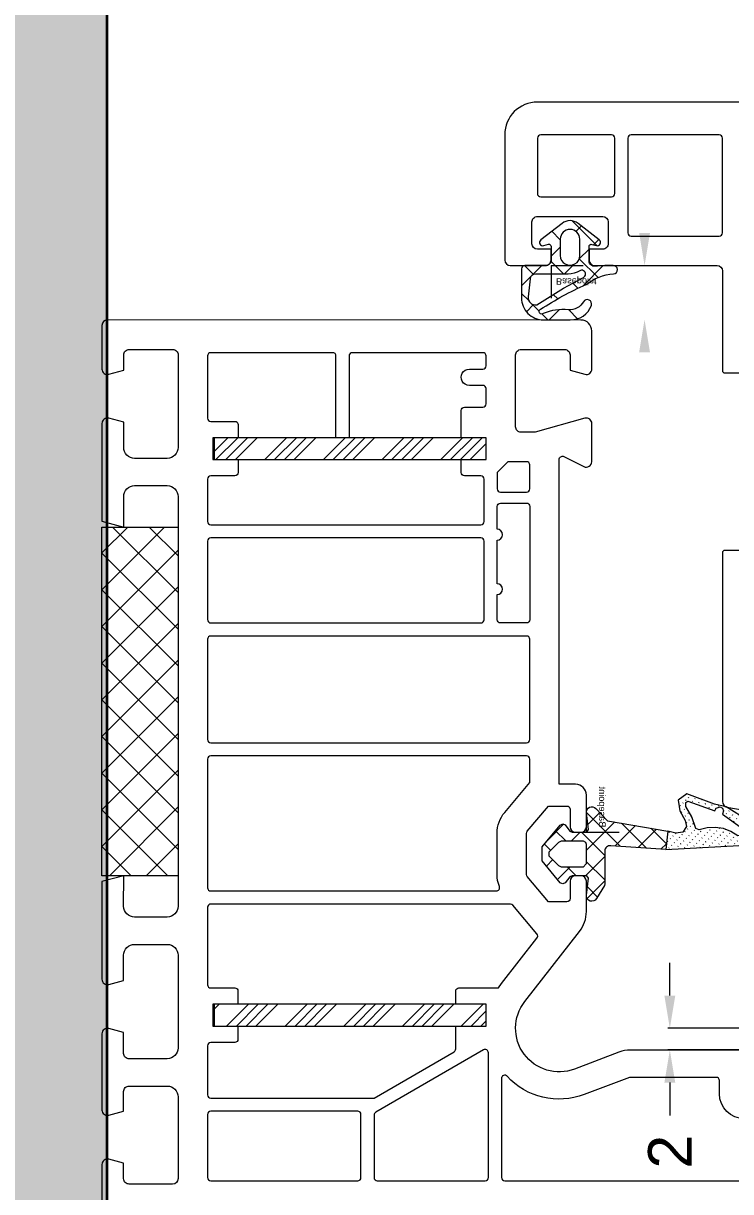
# Model space of a CAD drawing. Header units: feet. Extents: x 600 to 2744, y 411 to 1435.
# Drawn here: x 1044.245 to 1046.755, y 914.937 to 919.079 of the extents above; entities that cross this region are included whole.
import ezdxf

# ---------------------------------------------------------------- set-up
doc = ezdxf.new("R2010")
doc.units = ezdxf.units.FT
doc.layers.add('PQI-A-WALL', color=30, linetype='Continuous', lineweight=50)
doc.layers.add('PQI-A-WIN', color=140, linetype='Continuous', lineweight=13)
doc.styles.get("Standard").update_dxf_attribs({"font": 'arial.ttf'})
doc.dimstyles.new('SCHUECO', dxfattribs={"dimtxt": 4, "dimasz": 3, "dimexe": 0.18, "dimexo": 0.0625, "dimgap": 2, "dimtad": 0, "dimdec": 0, "dimzin": 0, "dimdsep": 46, "dimtxsty": 'Standard', "dimcen": 0.09, "dimadec": 0, "dimazin": 0, "dimtfac": 1, "dimtdec": 0, "dimtofl": 0, "dimtmove": 0, "dimatfit": 3, "dimfxl": 1, "dimtolj": 1, "dimtzin": 0, "dimarcsym": 0})

# ---------------------------------------------------------------- blocks, each defined once
blk = doc.blocks.new('*X39')
for p, q in [((10.30352451880753, 18.73912722821214), (10.76437846124361, 19.19998117064821)), ((11.45845213388517, 17.19998117064824), (13.45845213388514, 19.19998117064821)), ((12.35647813388513, 17.19998117064824), (14.3564781338851, 19.19998117064821)), ((13.2545041338852, 17.19998117064824), (15.25450413388518, 19.19998117064821)), ((14.15253213388516, 17.19998117064824), (16.15253213388513, 19.19998117064821)), ((16.84660580652664, 17.19998117064821), (18.84660580652661, 19.19998117064818)), ((17.74463180652659, 17.19998117064821), (19.74463180652657, 19.19998117064818)), ((18.64265780652667, 17.19998117064821), (20.64265780652664, 19.19998117064818)), ((19.54068580652662, 17.19998117064821), (21.5406858065266, 19.19998117064818)), ((22.23475947916816, 17.19998117064824), (24.23475947916813, 19.19998117064821)), ((23.13278547916812, 17.19998117064824), (25.13278547916809, 19.19998117064821)), ((24.03081147916819, 17.19998117064824), (26.03081147916816, 19.19998117064821)), ((24.92883947916815, 17.19998117064824), (26.92883947916812, 19.19998117064821)), ((27.62291315180963, 17.19998117064824), (29.6229131518096, 19.19998117064824)), ((28.52093915180957, 17.19998117064824), (30.52093915180956, 19.19998117064824)), ((29.41896515180967, 17.19998117064824), (31.41896515180963, 19.19998117064824)), ((30.31699315180961, 17.19998117064824), (32.31699315180958, 19.19998117064824)), ((33.01106682445115, 17.19998117064824), (35.01106682445112, 19.19998117064821)), ((33.90909282445111, 17.19998117064824), (35.30352356513325, 18.59441191133038)), ((34.80711882445118, 17.19998117064824), (35.30352356513322, 17.69638591133028))]:
    blk.add_line(p, q)
blk = doc.blocks.new('*X40')
for p, q in [((10.30352451880756, 69.92659028198557), (11.57693448095653, 71.20000024413456)), ((10.47496048095652, 69.20000024413457), (12.4749604809565, 71.20000024413456)), ((11.3729864809566, 69.20000024413457), (13.37298648095657, 71.20000024413456)), ((12.27101448095655, 69.20000024413457), (14.27101448095652, 71.20000024413456)), ((14.96508815359803, 69.20000024413456), (16.96508815359806, 71.20000024413459)), ((15.86311415359799, 69.20000024413456), (17.86311415359799, 71.20000024413456)), ((16.76114015359806, 69.20000024413456), (18.76114015359809, 71.20000024413459)), ((17.65916815359801, 69.20000024413456), (19.65916815359804, 71.20000024413459)), ((20.35324182623956, 69.20000024413457), (22.35324182623953, 71.20000024413456)), ((21.25126782623951, 69.20000024413457), (23.25126782623948, 71.20000024413456)), ((22.14929382623959, 69.20000024413457), (24.14929382623956, 71.20000024413456)), ((23.04732182623953, 69.20000024413457), (25.04732182623951, 71.20000024413456)), ((25.74139549888105, 69.20000024413456), (27.74139549888105, 71.20000024413459)), ((26.63942149888101, 69.20000024413456), (28.63942149888098, 71.20000024413456)), ((27.53744749888108, 69.20000024413456), (29.53744749888108, 71.20000024413459)), ((28.43547549888103, 69.20000024413456), (30.43547549888103, 71.20000024413459)), ((31.12954917152254, 69.20000024413457), (33.12954917152252, 71.20000024413456)), ((32.0275751715225, 69.20000024413457), (34.02757517152247, 71.20000024413456)), ((32.92560117152258, 69.20000024413457), (34.92560117152255, 71.20000024413456)), ((33.82362917152253, 69.20000024413457), (35.30352356513325, 70.67989463774529))]:
    blk.add_line(p, q)
blk = doc.blocks.new('*X41')
for p, q in [((0.0005383051320713, 57.24967107694791), (5.750851450590445, 62.99998422240628)), ((0.0005383051320713, 60.61726712234884), (2.383255405189508, 62.99998422240625)), ((7.000546003182531, 56.98377885943518), (0.9843406402114354, 62.99998422240628)), ((7.000546003182531, 60.3513749048361), (4.351936685612361, 62.99998422240625)), ((0.0005383051320713, 53.88207503154697), (7.000546003182535, 60.88208272959744)), ((7.000546003182535, 53.61618281403425), (0.0005383051320642, 60.61619051208471)), ((0.0005383051320642, 50.51447898614604), (7.000546003182535, 57.51448668419651)), ((7.000546003182527, 50.2485867686333), (0.0005383051320642, 57.24859446668379)), ((0.0005383051320678, 47.14688294074512), (7.000546003182535, 54.14689063879557)), ((7.000546003182531, 46.88099072323239), (0.0005383051320678, 53.88099842128285)), ((0.0005383051320713, 43.77928689534417), (7.000546003182538, 50.77929459339465)), ((7.000546003182531, 43.51339467783145), (0.0005383051320642, 50.51340237588192)), ((0.0005383051320713, 40.41169084994325), (7.000546003182531, 47.41169854799371)), ((7.000546003182531, 40.14579863243053), (0.0005383051320607, 47.14580633048097)), ((0.0005383051320678, 37.04409480454231), (7.000546003182535, 44.04410250259277)), ((7.000546003182531, 36.77820258702958), (0.0005383051320642, 43.77821028508004)), ((0.0005383051320713, 33.67649875914138), (7.000546003182535, 40.67650645719186)), ((7.000546003182532, 33.41060654162865), (0.0005383051320642, 40.41061423967912)), ((6.043572277004196, 30.99998422240605), (0.0005383051320642, 37.04301819427819)), ((0.6916198137976703, 30.99998422240605), (7.000546003182535, 37.30891041179093)), ((2.675976231603264, 30.99998422240605), (0.0005383051320642, 33.67542214887726)), ((4.059215859198601, 30.99998422240605), (7.000546003182535, 33.94131436638999))]:
    blk.add_line(p, q)
blk = doc.blocks.new('BASEPOINT')
for p, q in [((0.0001424139276124947, -6.579969547004794e-08), (0.0001424139276124947, 2.998156919277449)), ((-7.890404418731123e-08, 0.0005381883725030789), (2.956911949821283, 0.0005381883725030789))]:
    blk.add_line(p, q)
blk.add_text('Basepoint', height=0.6).set_placement((0.4501424139276011, 1.169999934200292))
blk = doc.blocks.new('PRJ_INSERT_105_59361299829', base_point=(370.0591615602781, 296.904111493457))
h = blk.add_hatch()
h.set_pattern_fill('ACAD_ISO07W100', color=256, scale=0.1, angle=45, style=0)
h.set_pattern_definition([(45.00000000000001, (96.33290821566521, -202.4814861769743), (0.3535533905932738, -0.3535533905932737), [0.05, -0.3])])
h.paths.add_polyline_path([(370.2626288746902, 307.2572055504933), (370.3826278046902, 306.9672046304934), (371.4626296346902, 306.5772052504933), (372.4226287246902, 306.0372043304934), (372.7726271946902, 306.0272021904933), (372.9026282646902, 306.2272067704934), (372.0326293346902, 308.7072025004933), (372.2526267346902, 308.8172031104933), (372.3726294846903, 309.1872058604933), (372.2526267346902, 309.3972049404933), (372.0326293346902, 309.5072055504933), (371.7226279546902, 309.4172092104934), (370.4026282646902, 311.2372012804934), (369.8526290246903, 311.4372058604934), (369.7226279546902, 310.8272052504934), (370.1226294846903, 310.1872058604934), (370.3826278046902, 309.4872012804933), (370.4926284146902, 308.7372012804933), (370.4526275046902, 307.9872012804933)], flags=16)
h.paths.add_polyline_path([(370.5926268946902, 306.0872073804933), (370.0526297946902, 305.7572055504933), (369.9726279546902, 305.1272006704933), (370.1626265846902, 304.3872028004934), (368.4726279546902, 304.1872058604933), (368.8226264346902, 310.9472079904934), (369.1726287246902, 311.6572070804933), (370.6226294846903, 312.8972049404934), (370.8026297946902, 312.9672046304934), (371.0326293346902, 312.8872028004933), (371.1226294846903, 312.6472049404934), (370.9926284146902, 312.2372012804934), (371.1126273446902, 311.7972064704933), (372.3826278046902, 309.7572055504933), (372.6426299446903, 308.6872058604933), (373.5926268946902, 306.1372028004934), (372.9926284146902, 305.3472018904934), (372.0026267346902, 305.4772067704934), (371.1226294846903, 305.9672046304934)])
h = blk.add_hatch()
h.set_pattern_fill('ANSI37', color=256, scale=0.5, style=0)
h.set_pattern_definition([(45.00000000000001, (96.33290821566521, -202.4814861769743), (1.122532015133644, -1.122532015133644), []), (315, (96.33290821566521, -202.4814861769743), (-1.122532015133644, -1.122532015133644), [])])
edge = h.paths.add_edge_path()
edge.add_arc((364.2139190631738, 297.402952210202), 0.4999999999999765, 120.8947328406612, 276.9882955879087)
edge.add_line((364.2747523546797, 296.9066666969694), (365.8291620202781, 297.0972018904934))
edge.add_line((365.8291620202781, 297.0972018904934), (366.0591615602781, 296.9372058604933))
edge.add_line((366.0591615602781, 296.9372058604933), (366.0591615602781, 295.5872073804933))
edge.add_line((366.0591615602781, 295.5872073804933), (365.9691614102782, 295.3772044804933))
edge.add_line((365.9691614102782, 295.3772044804933), (365.3991617102781, 294.9572025004933))
edge.add_line((365.3991617102781, 294.9572025004933), (365.3091615602781, 294.7272067704934))
edge.add_line((365.3091615602781, 294.7272067704934), (365.3691610302782, 294.5572047904934))
edge.add_line((365.3691610302782, 294.5572047904934), (365.4191621702781, 294.5072055504933))
edge.add_line((365.4191621702781, 294.5072055504933), (367.4191621702781, 292.8372073804933))
edge.add_line((367.4191621702781, 292.8372073804933), (368.6991609502782, 292.8372073804933))
edge.add_line((368.6991609502782, 292.8372073804933), (370.6991609502782, 294.5072055504933))
edge.add_line((370.6991609502782, 294.5072055504933), (370.8091615602781, 294.7272067704934))
edge.add_line((370.8091615602781, 294.7272067704934), (370.7191614102782, 294.9572025004933))
edge.add_line((370.7191614102782, 294.9572025004933), (370.1491617102781, 295.3772044804933))
edge.add_line((370.1491617102781, 295.3772044804933), (370.0591615602781, 295.5872073804933))
edge.add_line((370.0591615602781, 295.5872073804933), (370.0591615602781, 296.9372058604933))
edge.add_line((370.0591615602781, 296.9372058604933), (370.2891611002781, 297.0972018904934))
edge.add_line((370.2891611002781, 297.0972018904934), (371.8341112121234, 296.9078259892771))
edge.add_arc((371.894944577482, 297.404111493457), 0.5000000000000268, 263.0116958858569, 406.2845243053848)
edge.add_line((372.2404834077912, 297.7655017489269), (371.1091608002781, 298.8472018904934))
edge.add_line((371.1091608002781, 298.8472018904934), (370.1626265846902, 304.3872028004934))
edge.add_line((370.1626265846902, 304.3872028004934), (368.4726279546902, 304.1872058604933))
edge.add_line((368.4726279546902, 304.1872058604933), (368.8197329087203, 299.1406875398265))
edge.add_arc((368.3216274998939, 299.0972018904934), 0.4999999999999836, 270, 364.9893918508951, ccw=False)
edge.add_line((368.3216274998939, 298.5972018904934), (365.3291620202781, 298.5972018904934))
edge.add_line((365.3291620202781, 298.5972018904934), (365.1691621702781, 298.5572086004934))
edge.add_line((365.1691621702781, 298.5572086004934), (363.957187878871, 297.8320082659878))
h.paths.add_polyline_path([(369.2591623202782, 296.5972018904934), (369.1491617102781, 296.8372073804933), (368.9591630902781, 296.8972049404933), (367.1591600302781, 296.8972049404933), (366.8591608002781, 296.5972018904934), (366.8591608002781, 294.6072040204933), (366.9691614102782, 294.3772044804933), (367.8691629302782, 293.4972034104933), (368.2491601902781, 293.4972034104933), (369.1491617102781, 294.3772044804933), (369.2591623202782, 294.6072040204933)], flags=16)
for points in [[(370.5926268946902, 306.0872073804933), (370.0526297946902, 305.7572055504933), (369.9726279546902, 305.1272006704933), (370.1626265846902, 304.3872028004934), (368.4726279546902, 304.1872058604933), (368.8226264346902, 310.9472079904934), (369.1726287246902, 311.6572070804933), (370.6226294846903, 312.8972049404934), (370.8026297946902, 312.9672046304934), (371.0326293346902, 312.8872028004933), (371.1226294846903, 312.6472049404934), (370.9926284146902, 312.2372012804934), (371.1126273446902, 311.7972064704933), (372.3826278046902, 309.7572055504933), (372.6426299446903, 308.6872058604933), (373.5926268946902, 306.1372028004934), (372.9926284146902, 305.3472018904934), (372.0026267346902, 305.4772067704934), (371.1226294846903, 305.9672046304934)], [(370.2626288746902, 307.2572055504933), (370.3826278046902, 306.9672046304934), (371.4626296346902, 306.5772052504933), (372.4226287246902, 306.0372043304934), (372.7726271946902, 306.0272021904933), (372.9026282646902, 306.2272067704934), (372.0326293346902, 308.7072025004933), (372.2526267346902, 308.8172031104933), (372.3726294846903, 309.1872058604933), (372.2526267346902, 309.3972049404933), (372.0326293346902, 309.5072055504933), (371.7226279546902, 309.4172092104934), (370.4026282646902, 311.2372012804934), (369.8526290246903, 311.4372058604934), (369.7226279546902, 310.8272052504934), (370.1226294846903, 310.1872058604934), (370.3826278046902, 309.4872012804933), (370.4926284146902, 308.7372012804933), (370.4526275046902, 307.9872012804933)], [(369.2591623202782, 296.5972018904934), (369.1491617102781, 296.8372073804933), (368.9591630902781, 296.8972049404933), (367.1591600302781, 296.8972049404933), (366.8591608002781, 296.5972018904934), (366.8591608002781, 294.6072040204933), (366.9691614102782, 294.3772044804933), (367.8691629302782, 293.4972034104933), (368.2491601902781, 293.4972034104933), (369.1491617102781, 294.3772044804933), (369.2591623202782, 294.6072040204933)]]:
    blk.add_lwpolyline(points, close=True)
blk.add_lwpolyline([(363.957187878871, 297.8320082659878, 0.8104602076721642), (364.2747523546797, 296.9066666969694), (365.8291620202781, 297.0972018904934), (366.0591615602781, 296.9372058604933), (366.0591615602781, 295.5872073804933), (365.9691614102782, 295.3772044804933), (365.3991617102781, 294.9572025004933), (365.3091615602781, 294.7272067704934), (365.3691610302782, 294.5572047904934), (365.4191621702781, 294.5072055504933), (367.4191621702781, 292.8372073804933), (368.6991609502782, 292.8372073804933), (370.6991609502782, 294.5072055504933), (370.8091615602781, 294.7272067704934), (370.7191614102782, 294.9572025004933), (370.1491617102781, 295.3772044804933), (370.0591615602781, 295.5872073804933), (370.0591615602781, 296.9372058604933), (370.2891611002781, 297.0972018904934), (371.8341112121234, 296.9078259892771, 0.7217059250208615), (372.2404834077912, 297.7655017489269), (371.1091608002781, 298.8472018904934), (370.1626265846902, 304.3872028004934), (368.4726279546902, 304.1872058604933), (368.8197329087203, 299.1406875398265, -0.4399552836846325), (368.3216274998939, 298.5972018904934), (365.3291620202781, 298.5972018904934), (365.1691621702781, 298.5572086004934)], format="xyb", close=True)
blk.add_blockref('BASEPOINT', (370.0591615602781, 296.904111493457))
blk = doc.blocks.new('244234EZ')
h = blk.add_hatch()
h.set_pattern_fill('NETZ', color=256, angle=45, style=0)
h.set_pattern_definition([(45, (0.01020141601271446, -1.498066991095954), (-0.7071067811865475, 0.7071067811865476), []), (135, (0.01020141601271446, -1.498066991095954), (-0.7071067811865476, -0.7071067811865475), [])])
h.paths.add_polyline_path([(4.008078502913222, 0.7015572627653923, -0.04835307895780901), (4.303823118820566, 3.532424224166834, 0.3319211071679742), (3.845955810543963, 4.662804514641349, 0.1614346972429617), (2.779686889645509, 5.001498133415765), (-0.6049478013112477, 5.001498133415764, 0.8315432364911673), (-0.8560341563469525, 3.648078988526671), (0.43162628173537, 3.153275400871819, -1.190626430510797), (0.5034884964394981, 2.88506940612011), (-0.4655004301875263, 2.625441762988365, 0.1296938749465605), (-0.5983473197203235, 2.549425338780542), (-1.20320037842088, 1.95383349108178, -0.6014879446624487), (-2.236571083833349, 1.864532395719669, 0.254498919795523), (-2.488499425651867, 2.001640413975412), (-3.957449179689695, 2.001624018348985, 0.1989094666118807), (-4.169577865607145, 1.913756052723637), (-4.994269180354968, 1.089064737975818, 0.1989123673796596), (-5.082137145999006, 0.8769327036198491), (-5.082137145999006, 0.7015447420383105)])
h.paths.add_polyline_path([(-0.1904933190871827, 1.719282615234464, -0.9176289392039193), (-0.19180589099426, 1.958971851091358), (1.570990037036942, 2.431272729874328, 0.7332383087249621), (1.612600442385188, 3.38408464420482), (-0.3194380188017371, 4.087288767571037, -1), (-0.2680883789091605, 4.378243357414789), (2.713463470503889, 4.377261227260397, -0.1340649279655961), (2.967535276667598, 4.307800217017941), (3.436031043195062, 4.031149930478546, -0.3557455022548623), (3.622162780758802, 3.527220637077858), (3.116654357907226, 2.175391108269227, -0.3353238355422854), (2.094986877438471, 1.535178095573969)], flags=16)
h = blk.add_hatch()
h.set_pattern_fill('NETZ', color=256, scale=2, angle=45, style=0)
h.set_pattern_definition([(45, (0.01020141601271446, -1.498066991095954), (-1.414213562373095, 1.414213562373095), []), (135, (0.01020141601271446, -1.498066991095954), (-1.414213562373095, -1.414213562373095), [])])
h.paths.add_polyline_path([(-5.082137145999006, 0.7015447420383105), (-5.082137145999004, 0.3112281275693158, 0.414213562373093), (-4.782330741885235, 0.01142172345554715), (-4.522599543124663, 0.01142172345554759), (-4.093796888527556, 0.2589747010733834, -0.1656801520669596), (-3.90396698270975, 0.296506003881801), (-3.740147452957411, 0.2745578532527244, -0.3757213696858283), (-3.479984788897567, -0.02278536033250367), (-3.479984788897565, -1.479957190332012, -0.2775501483931132), (-3.586238477402083, -1.65662532294509), (-4.07801553195808, -1.917579487461596, 0.5282092505925277), (-4.132923528191617, -2.410109730864405), (-2.393213548663183, -3.887433140998303, 0.3639584187452207), (-1.107596206292547, -3.887404740529248), (0.6502478399991928, -2.41239478329808, 0.5319777725554488), (0.5980307430605157, -1.917579487461598), (0.1062536885045181, -1.656625322945092, -0.2775501483931129), (-2.498001805406602e-16, -1.479957190332014), (-2.220446049250313e-16, 2.220446049250313e-16, -0.4537526242641983), (0.3398076201840398, 0.2973471933200025), (0.6100213742227064, 0.2611720864721001), (1.042437829558313, 0.01149901148442223), (3.710274358402263, 0.01134541035774284, 0.4227629273518383), (4.010165112804111, 0.3200571767091462, -0.006466251622778426), (4.008078502913222, 0.7015572627653923)])
h.paths.add_polyline_path([(-0.6398458862333795, -0.1163721789262142), (-0.6398458862333791, -2.328241489778694, -0.2217106168363308), (-0.7470235825400097, -2.558066551942032), (-1.418484304433663, -3.121419399609839, -0.3639357920318566), (-2.061189157707833, -3.121419399423907), (-2.732619361801749, -2.558092156067455, -0.2217106168363313), (-2.839797058108379, -2.328267093904119), (-2.839797058108379, -0.1161427283123513, -0.4142135610069876), (-2.539780287082981, 0.1838740413137141), (-0.9400615657120271, 0.1838740413137134, -0.4144359924756376)], flags=16)
blk.add_line((4.008078502913222, 0.7015572627653923), (-5.082137145999006, 0.7015447420383105))
for points in [[(0.5980307430605163, -1.917579487461598), (0.106253688504518, -1.656625322945092, -0.2775501483931128), (-2.532696274926138e-16, -1.479957190332014), (-2.237793284010081e-16, 0, -0.4537526242641983), (0.3398076201840396, 0.2973471933200025), (0.6100213742227064, 0.2611720864720999), (1.042437829558313, 0.01149901148442201), (3.710274358402264, 0.01134541035774284, 0.4227629273518251), (4.010165112804111, 0.320057176709134, -0.05483647592727152), (4.303823118820558, 3.532424224166802, 0.3319211071679828), (3.845955810543964, 4.662804514641348, 0.1614346972429613), (2.779686889645514, 5.001498133415765), (-0.6049490356474414, 5.001498133415764, 0.8315411525140167), (-0.8560362243681455, 3.648079783196039), (0.4316262817353702, 3.153275400871819, -1.190626430510805), (0.503488496439497, 2.88506940612011), (-0.4655004301875271, 2.625441762988365, 0.1296938749465612), (-0.5983473197203246, 2.549425338780541), (-1.20320037842088, 1.95383349108178, -0.6014879446624485), (-2.236571083833349, 1.864532395719669, 0.2544989197955225), (-2.488499425651866, 2.001640413975412), (-3.957449179689696, 2.001624018348985, 0.198909466611881), (-4.169577865607146, 1.913756052723636), (-4.99426918035497, 1.089064737975816, 0.1989123673796582), (-5.082137145999006, 0.8769327036198482), (-5.082137145999004, 0.3112281275693167, 0.4142135623730955), (-4.782330741885233, 0.01142172345554715), (-4.522599543124662, 0.01142172345554737), (-4.093796888527556, 0.2589747010733832, -0.1656801520669623), (-3.903966982709747, 0.2965060038818006), (-3.740147452957409, 0.2745578532527242, -0.375721369685827), (-3.479984788897567, -0.02278536033250411), (-3.479984788897565, -1.479957190332013, -0.2775501483931143), (-3.586238477402084, -1.65662532294509), (-4.078015531958083, -1.917579487461597, 0.5319777725554453), (-4.130232628896758, -2.412394783298078), (-2.393213548663189, -3.887433140998297, 0.363945910752088), (-1.107630052569438, -3.887433140998297), (0.6502478399991929, -2.41239478329808, 0.5319777725554476)], [(-0.2680883789091604, 4.378243357414789, 0.9999999999999986), (-0.3194380188017389, 4.087288767571038), (1.612600442385188, 3.38408464420482, -0.7332383087249624), (1.570990037036942, 2.431272729874328), (-0.191805890994261, 1.958971851091358, 0.9176289392038998), (-0.1904933190871827, 1.719282615234464), (2.094986877438495, 1.535178095573968, 0.3353238355422945), (3.116654357907246, 2.17539110826928), (3.622162780758808, 3.527220637077873, 0.3557455022548545), (3.436031043195058, 4.031149930478548), (2.96753527666759, 4.307800217017945, 0.1340649279655952), (2.713463470503881, 4.377261227260397)], [(-2.73261936180175, -2.558092156067455), (-2.061202087405254, -3.121408551459724, 0.3639549067525167), (-1.41847137451463, -3.121408551459724), (-0.7470235825400102, -2.558066551942032, 0.2217106168363309), (-0.6398458862333791, -2.328241489778695), (-0.6398458862333795, -0.1161137516550361, 0.4139911672486105), (-0.939864196780254, 0.1838740413137134), (-2.53980926513963, 0.1838740413137141, 0.4141569862246464), (-2.839797058108379, -0.1161137516550361), (-2.839797058108379, -2.328267093904119, 0.2217106168363308)]]:
    blk.add_lwpolyline(points, format="xyb", close=True)
blk.add_blockref('BASEPOINT', (8.881784197001252e-15, -8.881784197001252e-16))
blk = doc.blocks.new('*D14')
at = {"transparency": 16777216}
for p, q in [((-11.58361628611124, 5.001624018348987), (-11.58361628611124, 8.001624018348986)), ((-4.019949179689696, 2.001624018348985), (-11.76361628611124, 2.001624018348987)), ((-4.844830741885233, 0.01142172345554717), (-11.76361628611124, 0.01142172345554913)), ((-11.58361628611124, -2.988578276544451), (-11.58361628611124, -5.98857827654445))]:
    blk.add_line(p, q, dxfattribs=at)
for p in [(-3.957449179689696, 2.001624018348985), (-11.58361628611124, 0.01142172345554908), (-4.782330741885233, 0.01142172345554715)]:
    blk.add_point(p, dxfattribs=at)
for points in [[(-12.08361628611124, 5.001624018348987), (-11.08361628611124, 5.001624018348987), (-11.58361628611124, 2.001624018348987)], [(-12.08361628611124, -2.988578276544451), (-11.08361628611124, -2.988578276544451), (-11.58361628611124, 0.01142172345554908)]]:
    blk.add_solid(points, dxfattribs=at)
at = {"transparency": 16777216, "insert": (-11.58361628611124, -9.321911609877786), "char_height": 4, "attachment_point": 5, "rotation": 90}
blk.add_mtext('\\A1;2', dxfattribs=at)
blk = doc.blocks.new('*D15')
at = {"transparency": 16777216}
for p, q in [((12.66941239682228, 8.001498133415762), (12.66941239682228, 11.00149813341576)), ((2.842186889645469, 5.001498133415764), (12.84941239682228, 5.001498133415762)), ((3.772774358402264, 0.01134541035774282), (12.84941239682228, 0.01134541035774025)), ((12.66941239682228, -2.988654589642259), (12.66941239682228, -5.988654589642259))]:
    blk.add_line(p, q, dxfattribs=at)
for p in [(2.779686889645469, 5.001498133415764), (3.710274358402264, 0.01134541035774284), (12.66941239682228, 0.0113454103577403)]:
    blk.add_point(p, dxfattribs=at)
for points in [[(12.16941239682228, 8.001498133415762), (13.16941239682228, 8.001498133415762), (12.66941239682228, 5.001498133415762)], [(12.16941239682228, -2.988654589642259), (13.16941239682228, -2.98865458964226), (12.66941239682228, 0.0113454103577403)]]:
    blk.add_solid(points, dxfattribs=at)
at = {"transparency": 16777216, "insert": (12.66941239682228, -9.32198792297559), "char_height": 4, "attachment_point": 5, "rotation": 90}
blk.add_mtext('\\A1;5', dxfattribs=at)
blk = doc.blocks.new('*D17')
at = {"transparency": 16777216}
for p, q in [((101.6754354539699, 53.10518413807917), (101.6754354539699, 56.10518413807917)), ((95.17517284629906, 50.10518413807917), (101.8554354539699, 50.10518413807917)), ((99.8524201691362, 45.1374787787651), (101.8554354539699, 45.1374787787651)), ((101.6754354539699, 42.1374787787651), (101.6754354539699, 39.1374787787651))]:
    blk.add_line(p, q, dxfattribs=at)
for p in [(95.11267284629906, 50.10518413807917), (101.6754354539699, 50.10518413807917), (99.7899201691362, 45.1374787787651)]:
    blk.add_point(p, dxfattribs=at)
for points in [[(101.1754354539699, 53.10518413807917), (102.1754354539699, 53.10518413807917), (101.6754354539699, 50.10518413807917)], [(101.1754354539699, 42.1374787787651), (102.1754354539699, 42.1374787787651), (101.6754354539699, 45.1374787787651)]]:
    blk.add_solid(points, dxfattribs=at)
at = {"transparency": 16777216, "insert": (101.6754354539699, 58.77185080474585), "char_height": 2, "attachment_point": 5, "rotation": 90}
blk.add_mtext('\\A1;5', dxfattribs=at)
blk = doc.blocks.new('PRJ_INSERT_104_59361299833', base_point=(8.881784197001252e-15, -8.881784197001252e-16))
blk.add_blockref('244234EZ', (0, 0))
for base, p1, p2, picture, middle in [((12.66941239682228, 0.0113454103577403), (2.779686889645469, 5.001498133415764), (3.710274358402264, 0.01134541035774284), '*D15', (12.66941239682228, -9.32198792297559)), ((-11.58361628611124, 0.01142172345554908), (-3.957449179689696, 2.001624018348985), (-4.782330741885233, 0.01142172345554715), '*D14', (-11.58361628611124, -9.321911609877786))]:
    dim = blk.add_linear_dim(base=base, p1=p1, p2=p2, angle=90, dimstyle='SCHUECO')
    dim.commit()
    dim.dimension.update_dxf_attribs({"geometry": picture, "text_midpoint": middle})
blk = doc.blocks.new('PRJ_INSERT_103_59361299855', base_point=(93.09175947517126, 45.13613779578571))
h = blk.add_hatch()
h.set_pattern_fill('NETZ', color=256, scale=2, angle=45, style=0)
h.set_pattern_definition([(135, (93.08175947517125, 43.61418591525233), (1.414213562373095, 1.414213562373095), []), (45.00000000000001, (93.08175947517125, 43.61418591525233), (1.414213562373095, -1.414213562373095), [])])
edge = h.paths.add_edge_path()
edge.add_arc((96.77175947517125, 43.38587658549508), 0.2000000000000028, 180.000000000002, 285.0000019295155)
edge.add_line((96.82352329069754, 43.19269142198048), (97.25386843934203, 43.30800207255939))
edge.add_arc((97.3315133211453, 43.01822739111446), 0.2999968227777602, -52.16785566725042, 104.9999981410138, ccw=False)
edge.add_line((97.51551644842996, 42.78128659085793), (95.57004920008067, 41.27047850614416))
edge.add_arc((94.8317734016949, 42.22115599779926), 1.203677219034148, 232.2325292912112, 307.83214861302235, ccw=False)
edge.add_line((94.09457123851244, 41.26964571502724), (92.14783110374047, 42.77792282673801))
edge.add_arc((92.33156664494926, 43.01507115096121), 0.2999967946248068, 75.00000260703348, 232.23252942474682, ccw=False)
edge.add_line((92.40921151568274, 43.30484580622618), (92.83999565964504, 43.18941752719068))
edge.add_arc((92.89175947517126, 43.38260269070529), 0.1999999999999995, 254.9999980705052, 360)
edge.add_line((93.09175947517126, 43.38260269070529), (93.09175947517126, 44.6374787787651))
edge.add_arc((92.59175947517126, 44.6374787787651), 0.5, 0, 90)
edge.add_line((92.59175947517126, 45.1374787787651), (90.67509230374839, 45.1374787787651))
edge.add_arc((90.67509230374839, 45.43747877876511), 0.3000000000000114, 180.0626935586477, 270, ccw=False)
edge.add_line((90.37509248334236, 45.43715051612516), (90.37216594885064, 48.11171568158161))
edge.add_arc((92.37232010137694, 48.11354436159928), 2.000154988479351, 90.0092238829954, 180.052383771404, ccw=False)
edge.add_line((92.371998102171, 50.11369932415977), (94.84659984777645, 50.11369932415976))
edge.add_arc((94.91607997703656, 48.12350345785251), 1.991408314391722, 19.766012035192716, 91.99945247194978, ccw=False)
edge.add_arc((96.412993297906, 48.66376018914963), 0.3999929910101586, -149.67688034763017, 19.45089272254171, ccw=False)
edge.add_arc((94.77315991892199, 47.70487118152124), 1.499617930004429, 30.31520107230063, 93.42947711197583)
edge.add_arc((94.16370361469352, 53.69197274753278), 4.52015027590489, 246.4823667588764, 276.6027570776597, ccw=False)
edge.add_arc((92.22934864755675, 49.3552233094328), 0.2322944478963791, 55.76875376987268, 243.1668750414375)
edge.add_arc((108.3973901569434, 74.12764261078864), 29.81262625583647, 236.9179750980363, 246.0519946565889)
edge.add_arc((99.17480532190129, 50.54491495581262), 4.659091605521037, 231.8412851438167, 265.7986037213013)
edge.add_arc((98.8055596810595, 45.51842312865142), 0.3809443498863254, -90, 85.7986037213019, ccw=False)
edge.add_line((98.8055596810595, 45.13747877876509), (98.03945080570902, 45.13747877876509))
edge.add_arc((98.96297117533568, 63.75907186026259), 18.64447957884561, 264.33071728625805, 267.16079599675686, ccw=False)
edge.add_arc((97.07175947517125, 44.70823417133148), 0.5000000000000088, 84.33071728625671, 179.9999999999992)
edge.add_line((96.57175947517125, 44.70823417133149), (96.57175947517125, 43.38587658549507))
edge = h.paths.add_edge_path(flags=16)
edge.add_arc((94.83175947517125, 44.21543459327921), 0.8999999999999773, 0, 180, ccw=False)
edge.add_line((95.73175947517123, 44.21543459327921), (95.73175947517123, 42.71689257772726))
edge.add_arc((94.83175947517125, 42.71689257772726), 0.8999999999999773, -180, 0, ccw=False)
edge.add_line((93.93175947517128, 42.71689257772726), (93.93175947517128, 44.21543459327921))
edge = h.paths.add_edge_path(flags=16)
edge.add_line((94.2201044864483, 47.19826353314413), (96.05439403722954, 46.22859800580039))
edge.add_arc((95.90162032305382, 45.91370628057193), 0.3499951519098565, -121.77616109016992, 64.11906923552851, ccw=False)
edge.add_arc((94.66328266683387, 43.91303443117008), 2.002911161762198, 58.24765455453224, 89.9760473404002)
edge.add_line((94.66411998937798, 45.91594541790977), (91.65344415577628, 45.91591661471215))
edge.add_arc((91.653439372266, 46.41591661468926), 0.4999999999999954, 186.2818715188933, 270.00054814990034, ccw=False)
edge.add_line((91.15644155935468, 46.36120670734741), (90.9764292545147, 47.99648130658164))
edge.add_arc((91.65849702869959, 48.06605929631473), 0.6856074279329417, 78.55761637273463, 185.8246158643593, ccw=False)
edge.add_line((91.79450949353532, 48.73804006586558), (94.2201044864483, 47.19826353314413))
for points in [[(96.57175947517125, 43.38587658549507, 0.4931454364978535), (96.82352329069754, 43.19269142198048), (97.25386843934203, 43.30800207255939, -0.8182563119999993), (97.51551644842996, 42.78128659085793), (95.57004920008067, 41.27047850614416, -0.3423746699999996), (94.09457123851244, 41.26964571502724), (92.14783110374047, 42.77792282673801, -0.8187275480000128), (92.40921151568274, 43.30484580622618), (92.83999565964504, 43.18941752719068, 0.4931454364977577), (93.09175947517126, 43.38260269070529), (93.09175947517126, 44.6374787787651, 0.4142135623730951), (92.59175947517126, 45.1374787787651), (90.67509230374839, 45.1374787787651, -0.4138931122736059), (90.37509248334236, 45.43715051612516), (90.37216594885064, 48.11171568158161, -0.4144342108231597), (92.371998102171, 50.11369932415977), (94.84659984777645, 50.11369932415976, -0.326046179430916), (96.79015758703423, 48.79695738080039, -0.9093540687874182), (96.06772258947562, 48.46181333783163, 0.282567528062956), (94.68345287512017, 49.20180357220664, -0.1321869411913661), (92.36002225202456, 49.54727830056522, 1.066738308784841), (92.12449244264275, 49.14794116641387, 0.03987579388845044), (96.29622295568663, 46.88146055462859, 0.1492606141853157), (98.83346861699634, 45.89834376379143, -0.9639919681438134), (98.8055596810595, 45.13747877876509), (98.03945080570902, 45.13747877876509, -0.01234917559832588), (97.12115260942637, 45.20578850835254, 0.4435007188284667), (96.57175947517125, 44.70823417133149)], [(94.2201044864483, 47.19826353314413), (96.05439403722954, 46.22859800580039, -1.052815809151286), (95.71731212804985, 45.61617124798789, 0.1393325173808946), (94.66411998937798, 45.91594541790977), (91.65344415577628, 45.91591661471215, -0.3824563180869147), (91.15644155935468, 46.36120670734741), (90.9764292545147, 47.99648130658164, -0.5055033371080669), (91.79450949353532, 48.73804006586558)], [(93.93175947517128, 44.21543459327921, -0.9999999999999999), (95.73175947517123, 44.21543459327921), (95.73175947517123, 42.71689257772726, -0.9999999999999999), (93.93175947517128, 42.71689257772726)]]:
    blk.add_lwpolyline(points, format="xyb", close=True)
blk.add_blockref('BASEPOINT', (93.09175947517126, 45.13613779578571))
dim = blk.add_linear_dim(base=(101.6754354539699, 50.10518413807917), p1=(99.7899201691362, 45.1374787787651), p2=(95.11267284629906, 50.10518413807917), angle=90, dimstyle='SCHUECO')
dim.commit()
dim.dimension.update_dxf_attribs({"geometry": '*D17', "text_midpoint": (101.6754354539699, 58.77185080474585)})
blk = doc.blocks.new('w2')
at = {"ltscale": 1000}
for points in [[(-59.25045058211981, 31.99998422237695), (-48.05097064175789, 31.99998422237695, 0.0909918661098243), (-46.98582403879846, 32.19544056012819), (-42.92061659773753, 33.73937892910908, -0.7590235082492592), (-38.34835860213207, 27.5373535155959), (-43.36447804610361, 21.11704777664272, 0.1673432765406308), (-44.00045058211253, 19.27005721103342), (-44.00045058211253, 16.4999999999709, 0.4140987294296713), (-43.50045058211253, 15.9999999999709), (-43.00000571640703, 15.99999999998545, 0.4139528741333943), (-42.50045058211253, 16.49955513425812), (-42.50045058211253, 18.09971105748264, -0.4144419221043469), (-42.20021355504286, 18.39999389645527), (-40.51425215681957, 18.39999389645527), (-38.57064821848326, 16.08377839169407, -0.1763314452657124), (-38.50045821151434, 15.89093812849023), (-38.50045821151434, 12.10904661264794, -0.1763314452657102), (-38.57064821847598, 11.91620634947321), (-40.51425215681957, 9.599990844697459), (-42.20020078902598, 9.599990844697459, -0.4144543774464679), (-42.50045058211253, 9.900286451374996), (-42.50045058211253, 11.50037646373676, 0.413992969318863), (-43.00007411863044, 11.99999999998545), (-43.50045058211253, 11.9999999999709, 0.414058560064608), (-44.00045058211253, 11.4999999999709), (-44.00045058211253, 8.59999084471201, 0.414090169728204), (-43.00045058211253, 7.599990844697459), (-41.50045821150707, 7.599990844697459), (-41.50045821150707, -22.20001602175762, -0.5569246676198715), (-41.93392226180003, -22.46867752078106), (-43.77779433211253, -21.55226516726543, 0.5565333513158325), (-44.50045058211253, -22.00001907352998), (-44.50045058211253, -25.50001907350088, 0.4967238353697922), (-43.86519667586253, -25.98141860964824), (-39.30038496931957, -24.70001602175762), (-38.00045821150707, -24.70001602175762, -0.4144311064166663), (-37.50045821151434, -25.20001602175762), (-37.50045821151434, -31.80003738406231, -0.4144356774355191), (-38.00045821151434, -32.30003738406231), (-42.00018857861869, -32.30003738406231, -0.4143670086506019), (-42.50045058211981, -31.79977538055391), (-42.50045058211253, -30.38431167603994), (-43.87093398055003, -30.0170631409128, 0.492997614384345), (-44.50045058211253, -30.50001907351543), (-44.50045058211253, -34.00001907351543, 0.4141126337407329), (-43.50045058211253, -35.00001577762305), (7.03751138644293e-05, -35.00001577762305, 0.4139096780676014), (0.4995485328690847, -34.50053431848937), (0.4995485328690847, -30.49970577355998, 0.4929517129257544), (-0.1295494031219278, -30.01698366690835), (-1.500451535786851, -30.38431167605449), (-1.500451535786851, -31.80003738406231, -0.4144356774355186), (-2.000451535786851, -32.30003738406231), (-6.000197161745746, -32.30003738406231, -0.414367008579155), (-6.500459165181383, -31.79977538064122), (-6.500459165181383, -23.30044352146797, -0.4143369659042498), (-5.500037768986658, -22.30002212527324), (-2.500451535786851, -22.30002212525869, -0.4143049578969909), (-1.500451535786851, -23.30002212527324), (-1.500451535786851, -25.61574172976543), (-0.1295625565617229, -25.98306621451047, 0.4929506967190845), (0.4995485328545328, -25.50034926678927), (0.4995485328690847, -16.53590393069317), (-1.500451535786851, -16.0000000000291), (-1.500451535786851, -18.8000221252878, -0.4143049578969411), (-2.500451535786851, -19.80002212527324), (-5.50003776972153, -19.80002212527324, -0.4143369654716943), (-6.500459165181383, -18.79960072980612), (-6.500459165181383, 18.79952568646695, -0.4143533526990125), (-5.499981800887326, 19.80000305171416), (-2.500451535786851, 19.80000305171416, -0.4142885970736059), (-1.500451535786851, 18.80000305174326), (-1.500451535786851, 15.9999999999709), (0.4995485328690847, 16.53588867183134), (0.4995485328690847, 25.50031329997, 0.4929517128660395), (-0.129549403078272, 25.98303540659253), (-1.500451535786851, 25.61570739743183), (-1.500451535786851, 23.30000305172871, -0.4143120868180035), (-2.500451535786851, 22.30000305172871), (-5.500062230756157, 22.30000305172871, -0.4143298034918506), (-6.500459165181383, 23.30039998672146), (-6.500459165181383, 31.79956544344896, -0.4143369658318687), (-5.500037768841139, 32.79998683926533), (-2.000451535786851, 32.79998683926533, -0.4144742986754296), (-1.500451535794127, 32.29998683926533), (-1.500451535786851, 30.38429260250996), (-0.1295854908967158, 30.01695900123741, 0.4929654584300433), (0.4995485328690847, 30.49968316455488), (0.4995485328690847, 37.50031398046121, 0.4929506969181903), (-0.1295625565544469, 37.98303092850256), (-1.500451535786851, 37.61570644375752), (-1.500451535786851, 35.79998683926533, -0.414434189985133), (-2.000451535786851, 35.29998683926533), (-5.500037768797483, 35.29998683926533, -0.4143369660113899), (-6.500459165181383, 36.30040823564923), (-6.500459165181383, 43.79998731610249, -0.414098729429669), (-6.000459165181383, 44.29998731610249), (-2.000451535786851, 44.29998731610249, -0.4144742986754274), (-1.500451535786851, 43.79998731610249), (-1.500451535786851, 42.38427686689829), (-0.1295570499933092, 42.01695090667636, 0.4929566355553249), (0.4995485328690847, 42.49967888076208), (0.4995485328690847, 46.50043561839266, 0.4139490408238861)], [(-95.50044429033005, -55.00001577762305), (-39.50045001237595, -55.00001577762305, 0.4141800440952208), (-36.50045001237595, -52.00001482393418), (-36.50045001237595, -40.50001482394873, 0.4141000780213171), (-37.00045001237595, -40.00001577762305), (-40.25045001237595, -40.00001577762305, 0.4142262546462484), (-40.75045001237595, -40.50001482396328), (-40.75045001237595, -41.50001482393418), (-39.50045001237595, -41.50001482394873, -0.4140987294296731), (-39.00045001238323, -42.00001482394873), (-39.00045001237595, -43.999776063647, -0.4143533987650225), (-39.50068877316517, -44.50001482394873), (-45.50045001238323, -44.50001482394873, -0.4142005543965916), (-46.00045001237595, -44.00001482394873), (-46.00045001237595, -42.00001482394873, -0.4142249059344036), (-45.50045001237595, -41.50001482394873), (-44.25045001237595, -41.50001482393418), (-44.25045001238323, -40.50001482396328, 0.4140987294296983), (-44.75045001237595, -40.00001482394873), (-56.00045382707322, -40.00001482394873, -0.4141852284235096), (-56.50045382707322, -39.50001482393418), (-56.50045382708049, -30.35000566866074, 0.4141729218234941), (-56.70052706926072, -30.15000872043311), (-58.50010504277452, -30.15000872043311, -0.4148355601868188)], [(-58.50010504276725, -13.85000566867529), (-56.70052706926799, -13.85000566867529, 0.4142649428828891), (-56.50045382707322, -13.65000872043311), (-56.50045382707322, 9.19879193874658, 0.3637908684517543), (-56.91366183488572, 9.691193061793456), (-61.50045382707322, 10.49998517606582)]]:
    blk.add_lwpolyline(points, format="xyb", dxfattribs=at)
for points in [[(-62.46712538680731, 38.29998683926533), (-58.52791640242503, 38.29998683926533, -0.4141832879205136), (-56.22786757430003, 35.99998378749297), (-56.22786757430003, 34.79998683927988, 0.4143884253417623), (-55.92794081648753, 34.49998378749297), (-47.95919081648753, 34.49998378750752), (-43.80818983992503, 36.07649135586689, -0.3063415867877205), (-36.72091719588207, 34.40534877774189, 0.6831059618960073), (-36.20040938338207, 34.60867214198515), (-36.20040938338207, 43.69999647139048, 0.4142593434475034), (-36.50045821151434, 43.99998426434468), (-61.10054823836253, 43.99998426434468, 0.3394569931497191), (-61.39034316023753, 43.77763319012593), (-62.75692030867503, 38.67764186857676, 0.492823379006765)], [(-24.80038496931957, 43.99998426434468), (-34.70040938338207, 43.99998426434468, 0.4140292785832238), (-35.00045821150707, 43.69999647137593), (-35.00045821150707, 32.2430715560622, 0.5772022970934038), (-34.55038496931957, 31.98326015469502), (-24.65036055526434, 37.69903469082783, 0.2684604651901341), (-24.50045821150707, 37.95883083340595), (-24.50045821150707, 43.69999647137593, 0.4145345493896796)], [(-23.00045821151434, 43.99998426434468, 0.414446558721607), (-23.30038496931957, 43.69999647137593), (-23.30038496932684, 37.89999294278095, 0.414396574859442), (-23.00045821150707, 37.59998989102314), (-9.500459165181383, 37.59998989102314, 0.4142093281120125), (-9.200410337056383, 37.8999929427664), (-9.200410337063659, 43.69999647137593, 0.4142593434475252), (-9.500459165181383, 43.99998426434468)], [(-34.80343672713934, 29.80000305172871), (-34.80343672713934, 27.80000305172871), (-32.00045821150707, 27.80000305172871), (-32.00045821151434, 26.59999084469746, -0.4145345493896562), (-32.30038496931957, 26.30000305172871), (-35.91604659041332, 26.30000305172871), (-36.22067305525707, 25.87506103512715), (-39.46615645369457, 21.72108459469746, 0.354189481859604), (-39.45956465681957, 21.34355163571308), (-37.24740645369457, 18.7071533202834, 0.2215126737080181), (-37.01754805525707, 18.59999084469746), (-9.500459165181383, 18.59999084469746, 0.4142030266674085), (-9.200410337056383, 18.89999389645527), (-9.200410337056383, 25.9999999999709, 0.4141963976965044), (-9.500459165181383, 26.30000305174326), (-11.70041033706366, 26.30000305172871, -0.4140292785832155), (-12.00045916518138, 26.59999084468291), (-12.00045916518138, 27.80000305172871), (-9.700410337056383, 27.80000305171416), (-9.700410337056383, 29.80000305172871), (-12.00045916518138, 29.80000305171416), (-12.00045916518138, 30.99999904629658, -0.4139702998837983), (-11.70041033705638, 31.29998683926533), (-9.500459165181383, 31.29998683926533, 0.4142030266674119), (-9.200410337056383, 31.59998989102314), (-9.200410337056383, 36.09998989100859, 0.4142044984145784), (-9.500459165181383, 36.39999294278095), (-24.50045821150707, 36.39999294278095), (-31.85043379745184, 32.15646266934345, 0.2674938169305716), (-32.00045821150707, 31.89665126797627), (-32.00045821150707, 29.80000305172871)], [(-38.80038496932684, 5.300003051728709, 0.4144015116581049), (-38.50045821150707, 4.999999999956344), (-9.500459165181383, 4.999999999970896, 0.4142148541247277), (-9.200410337056383, 5.300003051743261), (-9.200410337056383, 17.09999084469746, 0.414214854124726), (-9.500459165181383, 17.39999389645527), (-35.72992338024778, 17.39999389645527, 0.528872720290619), (-36.00906291036517, 16.99007973574044, -0.0940549027479526), (-35.80045821150998, 15.89093812849023), (-35.8004582115027, 12.10913703350525, -0.1763253012443349), (-36.50231231836369, 10.18078917749517), (-38.80038496931957, 7.442016601533396)], [(-38.50045821150707, 3.800003051743261, 0.4143827703315865), (-38.80038496931957, 3.499999999970896), (-38.80038496931957, -5.699996948271291, 0.414401511658084), (-38.50045821151434, -6.000000000029104), (-9.500459165181383, -6.000000000029104, 0.4142148541246948), (-9.200410337063659, -5.699996948271291), (-9.200410337056383, 3.499999999985448, 0.4141963976965063), (-9.500459165181383, 3.800003051728709)], [(-35.80038496932684, -10.80000305178692), (-35.80038496931957, -14.80000305177236, 0.9999999999999998), (-35.80038496931957, -15.80000305178692), (-35.80038496931957, -17.90001296999981, -0.4141263061559426), (-36.10043379744457, -18.20001602175762), (-38.50045821150707, -18.20001602175762, -0.4144015116581327), (-38.80038496931957, -17.90001296999981), (-38.80038496932684, -7.500000000029104, -0.4143827703315795), (-38.50045821150707, -7.199996948271291), (-36.10043379744457, -7.199996948285843, -0.4141085436035797), (-35.80038496931957, -7.500000000029104), (-35.80038496931957, -9.800003051786916, 0.9999999999999998)], [(-34.60043379744457, -14.69999694827129, 0.4139852398019328), (-34.30038496931957, -15.0000000000291), (-9.500459165181383, -15.0000000000291, 0.4142148541247121), (-9.200410337056383, -14.69999694825674), (-9.200410337056383, -7.500000000029104, 0.4141963976964854), (-9.500459165181383, -7.199996948271291), (-34.30038496931957, -7.199996948271291, 0.4139662165893271), (-34.60043379745184, -7.500000000029104)], [(-34.30038496931957, -16.19999694827129, 0.4139662165893136), (-34.60043379744457, -16.5000000000291), (-34.60043379744457, -20.40002822878887, 0.4140292785831756), (-34.30038496931957, -20.70001602175762), (-32.80343672713207, -20.70001602175762, -0.4141085436035726), (-32.50338789901434, -21.00001907351543), (-32.50338789900707, -22.20001602175762), (-34.80343672713207, -22.20001602175762), (-34.80343672713207, -24.20001602175762), (-32.50338789900707, -24.20001602175762), (-32.50338789900707, -26.70001602175762, -0.4141263061559287), (-32.80343672713207, -27.00001907352998), (-34.50045821151434, -27.00001907351543, 0.4143884253417801), (-34.80038496931957, -27.30002212527324), (-34.80038496931957, -28.70001602177217, 0.414401511658084), (-34.50045821150707, -29.00001907351543), (-33.25045821150707, -29.00001907351543, -0.9999999999999998), (-33.25045821150707, -30.50001907351543), (-34.50045821150707, -30.50001907351543, 0.4143884253418081), (-34.80038496931957, -30.80002212527324), (-34.80038496931957, -31.70003128056123, 0.4144468047251854), (-34.50045821150707, -32.00001907352998), (-22.50045821150707, -32.00001907351543, 0.4142590713235129), (-22.20040938338207, -31.70003128054668), (-22.20040938338934, -24.20001602174307), (-21.00045821150707, -24.20001602175762), (-21.00045821150707, -31.70003128054668, 0.4140296505507563), (-20.70040938338934, -32.00001907351543), (-9.500459165181383, -32.00001907351543, 0.4142590713234921), (-9.200410337056383, -31.70003128054668), (-9.200410337063659, -26.00001907351543, 0.4141963976965218), (-9.500459165181383, -25.70001602177217), (-11.70041033705638, -25.70001602175762, -0.4140292785832397), (-12.00045916518138, -25.40002822878887), (-12.00045916518138, -24.20001602175762), (-9.700410337056383, -24.20001602175762), (-9.700410337056383, -22.20001602175762), (-12.00045916518138, -22.20001602175762), (-12.00045916518138, -21.00001907350088, -0.4139662165893462), (-11.70041033705638, -20.70001602175762), (-9.500459165181383, -20.70001602175762, 0.4142593434475394), (-9.200410337056383, -20.40002822878887), (-9.200410337063659, -16.5000000000291, 0.4141963976964853), (-9.500459165181383, -16.19999694827129)], [(-36.10043379744457, -19.20001602175762), (-38.50045821150707, -19.20001602175762, 0.414396574859442), (-38.80038496933412, -19.50001907351543), (-38.80038496931957, -21.70001602175762, 0.4144015116581116), (-38.50045821150707, -22.00001907351543), (-36.80038496932684, -22.00001907351543), (-35.80038496931957, -21.00001907351543), (-35.80038496931957, -19.50001907351543, 0.4141207824156046)], [(-48.10042559831345, -42.70002703096543), (-56.20052706926072, -42.70002703099453, 0.4144468047252203), (-56.50045382707322, -43.00001482394873), (-56.50045382707322, -51.70002703096543, 0.4144360440178681), (-56.20052706926072, -52.00001482394873), (-48.10042559831345, -52.00001482394873, 0.4144360440178403), (-47.80049884050095, -51.70002703099453), (-47.80049884050095, -43.00001482394873, 0.4144468047252412)], [(-39.80049884050095, -46.30000261691748), (-46.30049884050095, -46.30000261691748, 0.4144299052148737), (-46.60042559831345, -46.60002092746436), (-46.60042559831345, -51.70002703097998, 0.4145251995864781), (-46.30049884050095, -52.00001482394873), (-39.80049884050095, -52.00001482394873, 0.4140932892758748), (-39.50045001237595, -51.70002703097998), (-39.50045001238323, -46.60002092746436, 0.4139957478629908)]]:
    blk.add_lwpolyline(points, format="xyb", close=True, dxfattribs=at)
for points in [[(-34.80343672713934, 29.80000305172871), (-34.80343672713934, 27.80000305172871), (-9.803437680806383, 27.80000305172871), (-9.803437680813659, 29.80000305174326)], [(0.4995485328690847, -16.0000000000291), (-6.500459165181383, -16.0000000000291), (-6.500459165181383, 15.9999999999709), (0.4995485328690847, 15.9999999999709)], [(-34.80343672713207, -22.20001602175762), (-34.80343672713207, -24.20001602175762), (-9.803437680806383, -24.20001602175762), (-9.803437680806383, -22.20001602177217)]]:
    blk.add_lwpolyline(points, close=True, dxfattribs=at)
at = {"ltscale": 1000, "rotation": 179.9999999999999}
for name, p in [('PRJ_INSERT_104_59361299833', (-63.25091624402557, 31.99998422237695)), ('*X39', (0.5000868379938765, 46.99998422237695)), ('*X41', (0.5000868379938765, 46.99998422237695)), ('*X40', (0.5000868379938765, 46.99998422237695))]:
    blk.add_blockref(name, p, dxfattribs=at)
at = {"ltscale": 1000, "yscale": -1}
for name, p, rotation in [('PRJ_INSERT_105_59361299829', (-44.00118243425095, 12.00038070674054), 269.9999999999999), ('PRJ_INSERT_103_59361299855', (-40.76038897722174, -40.00001643481664), 179.9999999999999)]:
    blk.add_blockref(name, p, dxfattribs=dict(at, rotation=rotation))

msp = doc.modelspace()

# ---------------------------------------------------------------- hatches: boundary and pattern name
at = {"true_color": 0x000000, "transparency": 33554687}
h = msp.add_hatch(color=18, dxfattribs=at)
h.dxf.hatch_style = 1
h.paths.add_polyline_path([(1141.101603894781, 1100.179155292714), (894.1016038947805, 1100.179155292715), (894.1016038947805, 1092.179155294105), (999.2737605294647, 1092.179155329628), (1133.376706410816, 1092.179155374923), (1133.376706410816, 1092.450685580671), (1141.101610283557, 1092.450685583326)])
h.paths.add_polyline_path([(1141.103099269685, 1092.179155374923), (1133.376706410816, 1092.179155374923), (1133.376706410816, 1068.450685580671), (1133.376706438869, 1009.391904159455), (1141.103099315334, 1009.391904162093)])
h.paths.add_polyline_path([(1141.101610347797, 943.719638122208), (1133.375216597892, 943.7196380883275), (1133.375216626978, 920.5404890431552), (1141.101610376832, 920.5404890431552)])
h.paths.add_polyline_path([(1141.101610376832, 920.5404890431552), (1133.375216626978, 920.5404890431552), (1133.375216626978, 912.8140666068545), (1141.10161038651, 912.8140666165369)])
h.paths.add_polyline_path([(1133.375216626978, 920.5404890431552), (1110.196038871082, 920.5404890383385), (1110.196038880745, 912.814066577807), (1133.375216626978, 912.8140666068545)])
h.paths.add_polyline_path([(1044.542690645517, 920.5383851129769), (1003.136957012623, 920.5383860365288), (1003.136957012623, 912.8119930800431), (1044.54269064816, 912.8119922365073)])
h.paths.add_polyline_path([(1003.136956977717, 1054.179155329628), (999.2737605395118, 1054.179155329628), (999.2737605768898, 912.8119931587458), (1003.136957012623, 912.8119930800432), (1003.136957012623, 920.5383860365106)])

# ---------------------------------------------------------------- linework, layer by layer
at = {"layer": 'PQI-A-WALL', "color": 0, "lineweight": 35, "ltscale": 1000}
msp.add_lwpolyline([(999.2737605395118, 1054.179155329628), (999.2737605768898, 912.8119931587458), (1044.54269064816, 912.8119922365073), (1044.542690645517, 920.5383851129769), (1003.136957012618, 920.5383860365288)], dxfattribs=at)

# ---------------------------------------------------------------- block references
at = {"layer": 'PQI-A-WIN', "ltscale": 1000, "xscale": 0.03863196438221001, "yscale": 0.03863196438221001, "zscale": 0.03863196438221001, "rotation": 179.997245771198}
msp.add_blockref('w2', (1044.542876353405, 916.6751886702656), dxfattribs=at)

doc.saveas('drawing.dxf')
